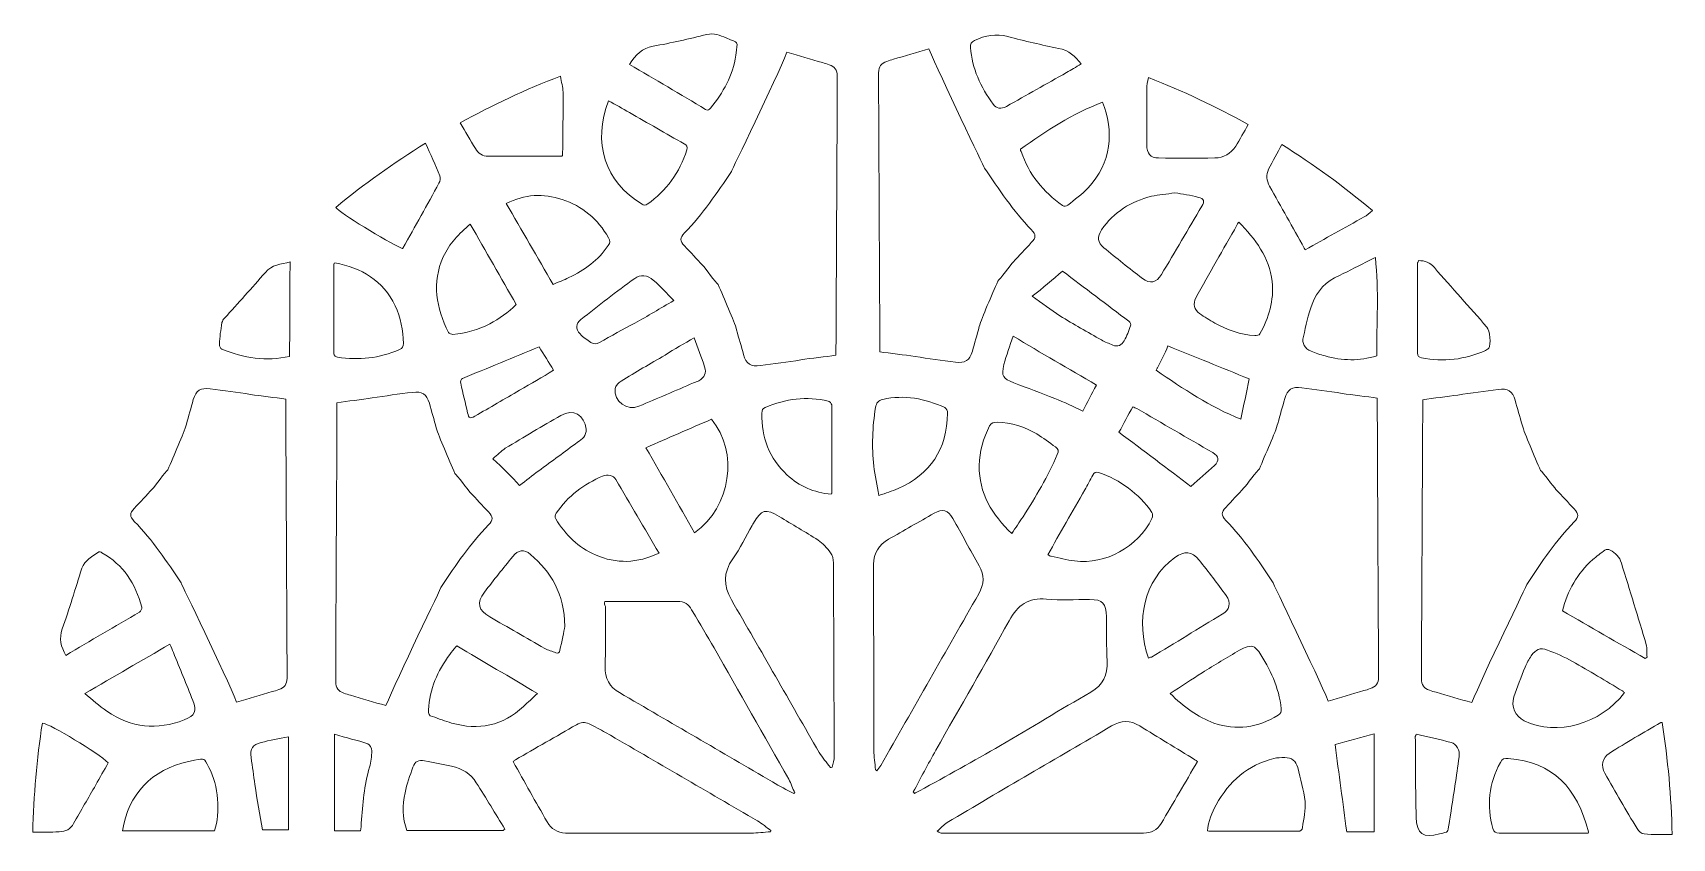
# Model space of a CAD drawing. Header units: millimetres. Extents: x -685 to 442, y -246 to 853.
# Drawn here: x -30.2 to 145.8, y 452.6 to 539.1 of the extents above; entities that cross this region are included whole.
import ezdxf

# ---------------------------------------------------------------- set-up
doc = ezdxf.new("R2010")
doc.units = ezdxf.units.MM
doc.header["$MEASUREMENT"] = 0
doc.layers.add('Layer 1', color=7, linetype='Continuous')

# ---------------------------------------------------------------- blocks, each defined once
blk = doc.blocks.new('block 313')
at = {"layer": 'Layer 1', "lineweight": 0}
blk.add_open_spline([(56.15, 534.46), (56.15, 535.12), (55.87, 535.49), (55.27, 535.67), (55.03, 535.77), (54.8, 535.86), (54.57, 535.91), (53.31, 536.28), (52.05, 536.65), (50.75, 537.02), (49.54, 534.09), (44.79, 524.27), (44.79, 524.22), (43.25, 521.94), (41.71, 519.62), (39.75, 517.61), (39.24, 517.06), (39.24, 516.78), (39.75, 516.22), (40.41, 515.52), (41.06, 514.82), (41.71, 514.12), (41.96, 513.85), (43.13, 512.24), (43.36, 512.09), (43.97, 510.61), (45.08, 508.18), (45.34, 507.19), (45.58, 506.3), (45.86, 505.42), (46.09, 504.54), (46.37, 503.56), (46.88, 503.23), (47.91, 503.37), (49.35, 503.56), (50.8, 503.74), (52.24, 503.98), (53.36, 504.16), (54.89, 504.3), (56.01, 504.49), (56.01, 507.93), (56.15, 530.88), (56.15, 534.46)], degree=3, knots=[0, 0, 0, 0, 1, 1, 1, 2, 2, 2, 3, 3, 3, 4, 4, 4, 5, 5, 5, 6, 6, 6, 7, 7, 7, 8, 8, 8, 9, 9, 9, 10, 10, 10, 11, 11, 11, 12, 12, 12, 13, 13, 13, 14, 14, 14, 14], dxfattribs=at)
blk = doc.blocks.new('block 314')
at = {"layer": 'Layer 1', "lineweight": 0}
blk.add_open_spline([(60.58, 534.83), (60.58, 535.48), (60.86, 535.85), (61.47, 536.04), (61.7, 536.13), (61.94, 536.22), (62.17, 536.27), (63.43, 536.64), (64.68, 537.01), (65.99, 537.39), (67.2, 534.45), (71.95, 524.63), (71.95, 524.59), (73.49, 522.31), (75.03, 519.98), (76.98, 517.98), (77.5, 517.42), (77.5, 517.14), (76.98, 516.58), (76.33, 515.88), (75.68, 515.18), (75.03, 514.49), (74.78, 514.22), (73.61, 512.61), (73.38, 512.45), (72.77, 510.98), (71.66, 508.54), (71.39, 507.55), (71.16, 506.67), (70.88, 505.78), (70.65, 504.9), (70.37, 503.92), (69.86, 503.6), (68.83, 503.73), (67.39, 503.92), (65.94, 504.11), (64.5, 504.34), (63.38, 504.53), (61.84, 504.67), (60.72, 504.85), (60.72, 508.3), (60.58, 531.24), (60.58, 534.83)], degree=3, knots=[0, 0, 0, 0, 1, 1, 1, 2, 2, 2, 3, 3, 3, 4, 4, 4, 5, 5, 5, 6, 6, 6, 7, 7, 7, 8, 8, 8, 9, 9, 9, 10, 10, 10, 11, 11, 11, 12, 12, 12, 13, 13, 13, 14, 14, 14, 14], dxfattribs=at)
blk = doc.blocks.new('block 317')
at = {"layer": 'Layer 1', "lineweight": 0}
blk.add_open_spline([(-2.92, 469.78), (-2.92, 469.13), (-3.2, 468.76), (-3.81, 468.57), (-4.04, 468.48), (-4.27, 468.39), (-4.51, 468.34), (-5.77, 467.97), (-7.02, 467.6), (-8.33, 467.22), (-9.54, 470.16), (-14.29, 479.98), (-14.29, 480.02), (-15.83, 482.3), (-17.36, 484.63), (-19.32, 486.63), (-19.83, 487.19), (-19.83, 487.47), (-19.32, 488.03), (-18.67, 488.73), (-18.02, 489.42), (-17.36, 490.12), (-17.12, 490.39), (-15.95, 492), (-15.72, 492.16), (-15.11, 493.63), (-14, 496.07), (-13.73, 497.06), (-13.5, 497.94), (-13.22, 498.83), (-12.99, 499.71), (-12.71, 500.69), (-12.19, 501.01), (-11.17, 500.87), (-9.72, 500.69), (-8.28, 500.5), (-6.84, 500.27), (-5.72, 500.08), (-4.18, 499.94), (-3.06, 499.76), (-3.06, 496.31), (-2.92, 473.37), (-2.92, 469.78)], degree=3, knots=[0, 0, 0, 0, 1, 1, 1, 2, 2, 2, 3, 3, 3, 4, 4, 4, 5, 5, 5, 6, 6, 6, 7, 7, 7, 8, 8, 8, 9, 9, 9, 10, 10, 10, 11, 11, 11, 12, 12, 12, 13, 13, 13, 14, 14, 14, 14], dxfattribs=at)
blk = doc.blocks.new('block 322')
at = {"layer": 'Layer 1', "lineweight": 0}
blk.add_open_spline([(114.25, 469.89), (114.25, 469.24), (113.98, 468.86), (113.37, 468.68), (113.14, 468.59), (112.9, 468.49), (112.67, 468.45), (111.41, 468.07), (110.16, 467.7), (108.85, 467.33), (107.64, 470.26), (102.89, 480.08), (102.89, 480.13), (101.35, 482.41), (99.81, 484.74), (97.86, 486.74), (97.34, 487.3), (97.34, 487.58), (97.86, 488.13), (98.51, 488.83), (99.16, 489.53), (99.81, 490.23), (100.06, 490.5), (101.23, 492.11), (101.46, 492.27), (102.07, 493.74), (103.18, 496.18), (103.45, 497.16), (103.68, 498.05), (103.96, 498.93), (104.19, 499.82), (104.47, 500.79), (104.98, 501.12), (106.01, 500.98), (107.45, 500.79), (108.9, 500.61), (110.34, 500.38), (111.46, 500.19), (113, 500.05), (114.12, 499.86), (114.12, 496.42), (114.25, 473.47), (114.25, 469.89)], degree=3, knots=[0, 0, 0, 0, 1, 1, 1, 2, 2, 2, 3, 3, 3, 4, 4, 4, 5, 5, 5, 6, 6, 6, 7, 7, 7, 8, 8, 8, 9, 9, 9, 10, 10, 10, 11, 11, 11, 12, 12, 12, 13, 13, 13, 14, 14, 14, 14], dxfattribs=at)
blk = doc.blocks.new('block 323')
at = {"layer": 'Layer 1', "lineweight": 0}
blk.add_open_spline([(2.3, 469.4), (2.3, 468.75), (2.58, 468.38), (3.18, 468.19), (3.42, 468.1), (3.65, 468), (3.88, 467.96), (5.14, 467.58), (6.4, 467.21), (7.7, 466.84), (8.91, 469.77), (13.66, 479.59), (13.66, 479.64), (15.2, 481.92), (16.74, 484.25), (18.7, 486.25), (19.21, 486.81), (19.21, 487.09), (18.7, 487.65), (18.04, 488.34), (17.39, 489.04), (16.74, 489.74), (16.49, 490.01), (15.32, 491.62), (15.09, 491.78), (14.48, 493.25), (13.37, 495.69), (13.1, 496.68), (12.87, 497.56), (12.59, 498.44), (12.36, 499.33), (12.08, 500.31), (11.57, 500.63), (10.54, 500.49), (9.1, 500.31), (7.65, 500.12), (6.21, 499.89), (5.09, 499.7), (3.55, 499.56), (2.44, 499.37), (2.44, 495.93), (2.3, 472.98), (2.3, 469.4)], degree=3, knots=[0, 0, 0, 0, 1, 1, 1, 2, 2, 2, 3, 3, 3, 4, 4, 4, 5, 5, 5, 6, 6, 6, 7, 7, 7, 8, 8, 8, 9, 9, 9, 10, 10, 10, 11, 11, 11, 12, 12, 12, 13, 13, 13, 14, 14, 14, 14], dxfattribs=at)
blk = doc.blocks.new('block 324')
at = {"layer": 'Layer 1', "lineweight": 0}
blk.add_open_spline([(118.86, 469.72), (118.86, 469.07), (119.14, 468.69), (119.74, 468.51), (119.98, 468.41), (120.21, 468.32), (120.44, 468.27), (121.7, 467.9), (122.96, 467.53), (124.26, 467.16), (125.47, 470.09), (130.23, 479.91), (130.23, 479.96), (131.76, 482.24), (133.3, 484.57), (135.26, 486.57), (135.77, 487.13), (135.77, 487.4), (135.26, 487.96), (134.61, 488.66), (133.95, 489.36), (133.3, 490.06), (133.05, 490.33), (131.89, 491.94), (131.65, 492.09), (131.04, 493.57), (129.94, 496.01), (129.67, 496.99), (129.43, 497.88), (129.15, 498.76), (128.92, 499.65), (128.64, 500.62), (128.13, 500.95), (127.1, 500.81), (125.66, 500.62), (124.22, 500.44), (122.77, 500.2), (121.65, 500.02), (120.12, 499.88), (119, 499.69), (119, 496.25), (118.86, 473.3), (118.86, 469.72)], degree=3, knots=[0, 0, 0, 0, 1, 1, 1, 2, 2, 2, 3, 3, 3, 4, 4, 4, 5, 5, 5, 6, 6, 6, 7, 7, 7, 8, 8, 8, 9, 9, 9, 10, 10, 10, 11, 11, 11, 12, 12, 12, 13, 13, 13, 14, 14, 14, 14], dxfattribs=at)
blk = doc.blocks.new('block 312')
at = {"layer": 'Layer 1', "lineweight": 0}
for points, knots in [([(33.84, 535.72), (34.49, 536.74), (35.19, 537.49), (36.4, 537.68), (38.31, 538), (40.22, 538.47), (42.13, 538.93), (42.92, 539.12), (43.57, 538.84), (44.23, 538.56), (45.62, 537.95), (45.48, 538.37), (45.25, 536.7), (44.93, 534.51), (43.9, 532.7), (42.55, 531.02), (42.41, 530.83), (42.27, 530.74), (41.99, 530.88), (39.34, 532.51), (36.59, 534.09), (33.84, 535.72)], [0, 0, 0, 0, 1, 1, 1, 2, 2, 2, 3, 3, 3, 4, 4, 4, 5, 5, 5, 6, 6, 6, 7, 7, 7, 7]), ([(82.33, 535.77), (81.77, 535.44), (81.26, 535.12), (80.75, 534.84), (78.61, 533.63), (76.46, 532.42), (74.32, 531.21), (73.76, 530.88), (73.2, 530.97), (72.88, 531.44), (71.57, 533.3), (70.59, 535.26), (70.45, 537.54), (70.45, 537.91), (70.5, 538.14), (70.87, 538.28), (72.04, 538.84), (73.2, 539.07), (74.46, 538.7), (76.28, 538.23), (78.09, 537.81), (79.91, 537.44), (81.03, 537.26), (81.68, 536.56), (82.33, 535.77)], [0, 0, 0, 0, 1, 1, 1, 2, 2, 2, 3, 3, 3, 4, 4, 4, 5, 5, 5, 6, 6, 6, 7, 7, 7, 8, 8, 8, 8]), ([(15.67, 529.44), (19.16, 531.35), (22.66, 533.02), (26.43, 534.46), (26.52, 533.81), (26.71, 533.3), (26.71, 532.74), (26.71, 530.6), (26.71, 528.41), (26.66, 526.27), (26.66, 526.18), (26.66, 526.04), (26.66, 525.95), (26.62, 525.9), (26.57, 525.85), (26.57, 525.85), (23.96, 525.85), (21.35, 525.9), (18.7, 525.85), (18.05, 525.85), (17.63, 526.18), (17.3, 526.69), (16.74, 527.58), (16.23, 528.51), (15.67, 529.44)], [0, 0, 0, 0, 1, 1, 1, 2, 2, 2, 3, 3, 3, 4, 4, 4, 5, 5, 5, 6, 6, 6, 7, 7, 7, 8, 8, 8, 8]), ([(89.55, 534.32), (93.28, 532.83), (96.82, 531.21), (100.27, 529.25), (99.8, 528.46), (99.38, 527.67), (98.92, 526.92), (98.41, 526.18), (97.61, 525.67), (96.68, 525.67), (94.68, 525.62), (92.68, 525.62), (90.63, 525.67), (89.79, 525.67), (89.37, 526.18), (89.37, 527.06), (89.37, 529.06), (89.37, 531.11), (89.37, 533.11), (89.37, 533.49), (89.46, 533.86), (89.55, 534.32)], [0, 0, 0, 0, 1, 1, 1, 2, 2, 2, 3, 3, 3, 4, 4, 4, 5, 5, 5, 6, 6, 6, 7, 7, 7, 7]), ([(31.6, 531.81), (32.35, 531.39), (33.09, 530.97), (33.84, 530.55), (35.79, 529.44), (37.75, 528.27), (39.71, 527.2), (39.99, 527.02), (40.08, 526.88), (39.99, 526.55), (39.24, 524.08), (37.8, 522.18), (35.75, 520.69), (35.61, 520.59), (35.33, 520.59), (35.19, 520.69), (31.23, 523.06), (29.83, 527.39), (31.6, 531.81)], [0, 0, 0, 0, 1, 1, 1, 2, 2, 2, 3, 3, 3, 4, 4, 4, 5, 5, 5, 6, 6, 6, 6]), ([(75.81, 526.6), (78.56, 528.6), (81.4, 530.41), (84.62, 531.67), (85.87, 528.6), (85.59, 525.11), (83.08, 522.46), (82.43, 521.76), (81.63, 521.2), (80.89, 520.59), (80.75, 520.5), (80.47, 520.45), (80.33, 520.55), (78.28, 522.04), (76.7, 523.9), (75.9, 526.37), (75.81, 526.46), (75.81, 526.5), (75.81, 526.6)], [0, 0, 0, 0, 1, 1, 1, 2, 2, 2, 3, 3, 3, 4, 4, 4, 5, 5, 5, 6, 6, 6, 6]), ([(11.94, 527.25), (12.5, 526.04), (13.01, 524.92), (13.48, 523.76), (13.57, 523.53), (13.53, 523.2), (13.39, 522.97), (12.13, 520.64), (10.82, 518.31), (9.52, 515.99), (9.52, 515.94), (9.47, 515.94), (9.43, 515.94), (7.75, 516.68), (2.72, 519.8), (2.3, 520.36), (5.33, 522.87), (8.5, 525.11), (11.94, 527.25)], [0, 0, 0, 0, 1, 1, 1, 2, 2, 2, 3, 3, 3, 4, 4, 4, 5, 5, 5, 6, 6, 6, 6]), ([(113.59, 520.03), (113.27, 519.76), (112.99, 519.48), (112.71, 519.34), (110.61, 518.17), (108.56, 517.01), (106.37, 515.8), (106.37, 515.8), (106.33, 515.89), (106.28, 515.99), (105.02, 518.22), (103.81, 520.41), (102.55, 522.64), (102.23, 523.25), (102.18, 523.85), (102.46, 524.46), (102.88, 525.34), (103.39, 526.23), (103.86, 527.11), (107.3, 524.97), (110.47, 522.64), (113.59, 520.03)], [0, 0, 0, 0, 1, 1, 1, 2, 2, 2, 3, 3, 3, 4, 4, 4, 5, 5, 5, 6, 6, 6, 7, 7, 7, 7]), ([(25.64, 512.08), (23.96, 515.01), (22.28, 517.89), (20.61, 520.78), (22.61, 521.76), (24.57, 521.9), (26.62, 521.2), (28.76, 520.5), (30.44, 519.1), (31.6, 517.1), (31.79, 516.78), (31.79, 516.54), (31.56, 516.26), (30.48, 514.68), (29.04, 513.61), (27.32, 512.82), (26.8, 512.54), (26.24, 512.36), (25.64, 512.08)], [0, 0, 0, 0, 1, 1, 1, 2, 2, 2, 3, 3, 3, 4, 4, 4, 5, 5, 5, 6, 6, 6, 6]), ([(92.4, 521.94), (93.19, 521.8), (94.07, 521.66), (94.91, 521.43), (95.52, 521.29), (95.61, 521.01), (95.28, 520.5), (93.84, 518.03), (92.4, 515.57), (90.95, 513.15), (90.44, 512.26), (89.69, 512.12), (88.9, 512.73), (87.5, 513.8), (86.11, 514.92), (84.76, 516.03), (84.1, 516.59), (84.01, 517.2), (84.52, 517.94), (85.83, 519.9), (87.69, 520.97), (89.88, 521.57), (90.67, 521.71), (91.51, 521.76), (92.4, 521.94)], [0, 0, 0, 0, 1, 1, 1, 2, 2, 2, 3, 3, 3, 4, 4, 4, 5, 5, 5, 6, 6, 6, 7, 7, 7, 8, 8, 8, 8]), ([(16.74, 518.55), (18.42, 515.66), (20.05, 512.82), (21.68, 509.93), (20.84, 509.05), (19.86, 508.4), (18.84, 507.84), (17.58, 507.19), (16.28, 506.86), (14.88, 506.72), (14.74, 506.72), (14.46, 506.82), (14.41, 506.91), (13.11, 509.56), (12.6, 512.26), (13.85, 515.05), (14.51, 516.45), (15.53, 517.57), (16.74, 518.55)], [0, 0, 0, 0, 1, 1, 1, 2, 2, 2, 3, 3, 3, 4, 4, 4, 5, 5, 5, 6, 6, 6, 6]), ([(99.24, 518.78), (101.06, 516.96), (102.51, 515.01), (102.83, 512.4), (103.06, 510.35), (102.46, 508.49), (101.53, 506.77), (101.43, 506.63), (101.15, 506.58), (100.97, 506.58), (99.43, 506.68), (98.03, 507.19), (96.68, 507.93), (96.12, 508.26), (95.56, 508.59), (95.05, 508.96), (94.49, 509.33), (94.31, 510.03), (94.63, 510.63), (96.08, 513.24), (97.57, 515.85), (99.06, 518.45), (99.1, 518.55), (99.15, 518.64), (99.24, 518.78)], [0, 0, 0, 0, 1, 1, 1, 2, 2, 2, 3, 3, 3, 4, 4, 4, 5, 5, 5, 6, 6, 6, 7, 7, 7, 8, 8, 8, 8]), ([(-2.64, 504.35), (-5.15, 503.79), (-7.58, 504.16), (-9.91, 505.14), (-10.05, 505.19), (-10.23, 505.47), (-10.19, 505.65), (-10.14, 506.44), (-10.05, 507.19), (-9.91, 507.98), (-9.86, 508.17), (-9.77, 508.31), (-9.63, 508.45), (-8.18, 510.07), (-6.69, 511.7), (-5.25, 513.38), (-4.55, 514.22), (-3.57, 514.26), (-2.59, 514.5), (-2.64, 511.05), (-2.64, 507.75), (-2.64, 504.35)], [0, 0, 0, 0, 1, 1, 1, 2, 2, 2, 3, 3, 3, 4, 4, 4, 5, 5, 5, 6, 6, 6, 7, 7, 7, 7]), ([(2.21, 514.4), (5.09, 513.89), (7.38, 512.49), (8.68, 509.8), (9.29, 508.54), (9.52, 507.14), (9.57, 505.75), (9.57, 505.42), (9.47, 505.23), (9.15, 505.09), (7, 504.12), (4.77, 503.93), (2.49, 504.26), (2.35, 504.26), (2.11, 504.49), (2.11, 504.63), (2.11, 507.84), (2.11, 511.1), (2.11, 514.31), (2.16, 514.31), (2.16, 514.31), (2.21, 514.4)], [0, 0, 0, 0, 1, 1, 1, 2, 2, 2, 3, 3, 3, 4, 4, 4, 5, 5, 5, 6, 6, 6, 7, 7, 7, 7]), ([(114.06, 504.4), (112.19, 503.84), (110.38, 503.88), (108.51, 504.4), (108, 504.54), (107.49, 504.72), (107.02, 504.91), (106.33, 505.19), (106, 505.75), (106.19, 506.49), (106.46, 507.65), (106.7, 508.86), (107.12, 509.98), (107.63, 511.42), (108.65, 512.4), (110.05, 513.05), (111.17, 513.57), (112.19, 514.12), (113.31, 514.68), (113.5, 514.78), (113.69, 514.87), (113.92, 514.96), (114.29, 511.38), (114.06, 507.89), (114.06, 504.4)], [0, 0, 0, 0, 1, 1, 1, 2, 2, 2, 3, 3, 3, 4, 4, 4, 5, 5, 5, 6, 6, 6, 7, 7, 7, 8, 8, 8, 8]), ([(118.53, 514.64), (119.23, 514.64), (119.79, 514.45), (120.25, 513.89), (122.12, 511.75), (124.03, 509.61), (125.89, 507.51), (126.22, 507.14), (126.36, 505.61), (126.08, 505.23), (126.03, 505.14), (125.89, 505.09), (125.75, 505), (123.52, 504.02), (121.23, 503.7), (118.86, 504.21), (118.58, 504.26), (118.44, 504.35), (118.44, 504.72), (118.44, 507.98), (118.44, 511.19), (118.44, 514.45), (118.53, 514.45), (118.53, 514.5), (118.53, 514.64)], [0, 0, 0, 0, 1, 1, 1, 2, 2, 2, 3, 3, 3, 4, 4, 4, 5, 5, 5, 6, 6, 6, 7, 7, 7, 8, 8, 8, 8]), ([(38.59, 510.35), (37.15, 509.52), (35.79, 508.68), (34.4, 507.93), (33.14, 507.24), (31.88, 506.58), (30.62, 505.84), (30.3, 505.65), (30.02, 505.65), (29.69, 505.84), (29.32, 506.12), (28.85, 506.4), (28.53, 506.77), (28.06, 507.28), (28.06, 507.89), (28.62, 508.31), (30.53, 509.8), (32.44, 511.33), (34.4, 512.73), (35, 513.19), (35.79, 513.1), (36.4, 512.54), (37.19, 511.89), (37.84, 511.14), (38.59, 510.35)], [0, 0, 0, 0, 1, 1, 1, 2, 2, 2, 3, 3, 3, 4, 4, 4, 5, 5, 5, 6, 6, 6, 7, 7, 7, 8, 8, 8, 8]), ([(80.33, 513.52), (82.71, 511.7), (85.08, 509.93), (87.46, 508.12), (87.6, 508.03), (87.69, 507.75), (87.64, 507.65), (87.46, 507.1), (87.23, 506.54), (86.95, 506.03), (86.71, 505.56), (86.25, 505.33), (85.73, 505.56), (85.32, 505.75), (84.9, 505.89), (84.52, 506.12), (83.03, 506.96), (81.5, 507.79), (80.05, 508.72), (79.07, 509.33), (78.14, 510.07), (77.07, 510.82), (78.23, 511.7), (79.26, 512.59), (80.33, 513.52)], [0, 0, 0, 0, 1, 1, 1, 2, 2, 2, 3, 3, 3, 4, 4, 4, 5, 5, 5, 6, 6, 6, 7, 7, 7, 8, 8, 8, 8]), ([(24.15, 505.37), (24.66, 504.54), (25.17, 503.74), (25.69, 502.86), (24.47, 502.12), (23.26, 501.42), (22.05, 500.72), (20.47, 499.79), (18.84, 498.86), (17.25, 497.93), (16.74, 497.65), (16.6, 497.69), (16.46, 498.3), (16.23, 499.37), (15.95, 500.39), (15.72, 501.46), (15.67, 501.6), (15.76, 501.93), (15.9, 501.98), (18.6, 503.09), (21.35, 504.21), (24.15, 505.37)], [0, 0, 0, 0, 1, 1, 1, 2, 2, 2, 3, 3, 3, 4, 4, 4, 5, 5, 5, 6, 6, 6, 7, 7, 7, 7]), ([(40.78, 506.35), (41.15, 505.28), (41.57, 504.26), (41.9, 503.23), (42.13, 502.53), (41.9, 502.12), (41.29, 501.74), (41.11, 501.65), (40.92, 501.56), (40.73, 501.51), (38.78, 500.67), (36.82, 499.83), (34.86, 499), (33.61, 498.44), (32.11, 499.51), (32.3, 500.91), (32.35, 501.18), (32.67, 501.56), (32.95, 501.7), (34.49, 502.67), (36.07, 503.56), (37.66, 504.49), (38.68, 505.14), (39.71, 505.75), (40.78, 506.35)], [0, 0, 0, 0, 1, 1, 1, 2, 2, 2, 3, 3, 3, 4, 4, 4, 5, 5, 5, 6, 6, 6, 7, 7, 7, 8, 8, 8, 8]), ([(83.96, 501.28), (83.45, 500.3), (82.99, 499.42), (82.52, 498.48), (81.5, 498.95), (80.52, 499.42), (79.49, 499.83), (78.05, 500.44), (76.56, 500.95), (75.11, 501.51), (73.9, 501.98), (73.76, 502.21), (74.04, 503.47), (74.32, 504.49), (74.65, 505.47), (75.02, 506.54), (78.05, 504.72), (80.98, 503), (83.96, 501.28)], [0, 0, 0, 0, 1, 1, 1, 2, 2, 2, 3, 3, 3, 4, 4, 4, 5, 5, 5, 6, 6, 6, 6]), ([(90.39, 502.86), (90.44, 503), (90.49, 503.05), (90.53, 503.14), (90.91, 503.88), (91.28, 504.63), (91.65, 505.47), (94.54, 504.3), (97.43, 503.14), (100.36, 501.93), (100.08, 500.49), (99.76, 499.04), (99.48, 497.6), (96.17, 498.95), (93.28, 500.86), (90.39, 502.86)], [0, 0, 0, 0, 1, 1, 1, 2, 2, 2, 3, 3, 3, 4, 4, 4, 5, 5, 5, 5]), ([(55.5, 489.55), (53.68, 489.73), (52.05, 490.39), (50.75, 491.64), (48.84, 493.41), (48, 495.65), (48.05, 498.25), (48.05, 498.58), (48.14, 498.76), (48.42, 498.86), (50.61, 499.83), (52.85, 500.07), (55.17, 499.56), (55.31, 499.51), (55.55, 499.28), (55.55, 499.14), (55.55, 495.97), (55.55, 492.81), (55.55, 489.64), (55.55, 489.69), (55.55, 489.64), (55.5, 489.55)], [0, 0, 0, 0, 1, 1, 1, 2, 2, 2, 3, 3, 3, 4, 4, 4, 5, 5, 5, 6, 6, 6, 7, 7, 7, 7]), ([(60.62, 489.41), (60.44, 490.53), (60.16, 491.55), (60.07, 492.57), (59.83, 494.67), (59.93, 496.76), (60.25, 498.86), (60.35, 499.37), (60.53, 499.6), (61.04, 499.74), (63.37, 500.25), (65.56, 499.83), (67.71, 498.86), (67.85, 498.81), (67.99, 498.44), (67.99, 498.25), (67.94, 494.39), (66.12, 491.69), (62.67, 490.15), (62.02, 489.87), (61.42, 489.69), (60.62, 489.41)], [0, 0, 0, 0, 1, 1, 1, 2, 2, 2, 3, 3, 3, 4, 4, 4, 5, 5, 5, 6, 6, 6, 7, 7, 7, 7]), ([(19.16, 493.36), (19.68, 493.78), (20.05, 494.2), (20.51, 494.48), (22.52, 495.69), (24.47, 496.86), (26.48, 498.02), (27.78, 498.76), (29.04, 498.07), (29.18, 496.53), (29.23, 495.83), (28.76, 495.46), (28.25, 495.13), (26.9, 494.11), (25.5, 493.09), (24.1, 492.06), (23.4, 491.55), (22.75, 491.04), (22.05, 490.48), (21.17, 491.46), (20.24, 492.34), (19.16, 493.36)], [0, 0, 0, 0, 1, 1, 1, 2, 2, 2, 3, 3, 3, 4, 4, 4, 5, 5, 5, 6, 6, 6, 7, 7, 7, 7]), ([(94.12, 490.39), (91.65, 492.25), (89, 494.25), (86.39, 496.2), (86.9, 497.14), (87.36, 498.02), (87.88, 498.95), (88.02, 498.86), (88.16, 498.81), (88.3, 498.76), (91, 497.18), (93.75, 495.6), (96.45, 494.02), (97.15, 493.6), (97.19, 493.18), (96.64, 492.62), (95.8, 491.88), (95, 491.18), (94.12, 490.39)], [0, 0, 0, 0, 1, 1, 1, 2, 2, 2, 3, 3, 3, 4, 4, 4, 5, 5, 5, 6, 6, 6, 6]), ([(35.61, 494.53), (37.98, 495.6), (40.31, 496.58), (42.64, 497.6), (45.58, 494.06), (44.74, 488.2), (40.83, 485.41), (39.1, 488.43), (37.38, 491.46), (35.61, 494.53)], [0, 0, 0, 0, 1, 1, 1, 2, 2, 2, 3, 3, 3, 3]), ([(74.88, 485.31), (72.78, 487.36), (71.34, 489.64), (71.39, 492.62), (71.39, 494.16), (71.85, 495.55), (72.5, 496.9), (72.69, 497.27), (72.97, 497.27), (73.3, 497.27), (74.83, 497.23), (76.28, 496.81), (77.58, 496.02), (78.28, 495.6), (78.89, 495.09), (79.59, 494.62), (79.91, 494.39), (79.91, 494.2), (79.77, 493.83), (78.79, 491.46), (77.44, 489.27), (76.09, 487.13), (75.67, 486.52), (75.3, 485.96), (74.88, 485.31)], [0, 0, 0, 0, 1, 1, 1, 2, 2, 2, 3, 3, 3, 4, 4, 4, 5, 5, 5, 6, 6, 6, 7, 7, 7, 8, 8, 8, 8]), ([(37.01, 483.22), (34.68, 482.1), (32.44, 482.05), (30.2, 483.03), (28.34, 483.82), (26.99, 485.17), (25.92, 486.9), (25.83, 487.03), (25.83, 487.36), (25.97, 487.5), (27.22, 489.36), (28.95, 490.62), (30.95, 491.5), (31.46, 491.74), (32.16, 491.55), (32.39, 491.13), (33.93, 488.52), (35.42, 485.92), (37.01, 483.22)], [0, 0, 0, 0, 1, 1, 1, 2, 2, 2, 3, 3, 3, 4, 4, 4, 5, 5, 5, 6, 6, 6, 6]), ([(78.75, 483.03), (80.05, 485.36), (81.4, 487.69), (82.71, 490.01), (82.99, 490.53), (83.31, 491.08), (83.59, 491.6), (83.73, 491.88), (83.87, 491.97), (84.2, 491.88), (86.57, 491.08), (88.48, 489.64), (89.93, 487.59), (90.02, 487.45), (90.02, 487.13), (89.93, 486.94), (88.39, 483.87), (84.99, 481.96), (81.63, 482.38), (80.8, 482.47), (79.96, 482.71), (79.12, 482.89), (78.98, 482.89), (78.89, 482.99), (78.75, 483.03)], [0, 0, 0, 0, 1, 1, 1, 2, 2, 2, 3, 3, 3, 4, 4, 4, 5, 5, 5, 6, 6, 6, 7, 7, 7, 8, 8, 8, 8]), ([(55.41, 460.18), (54.99, 460.74), (54.57, 461.25), (54.2, 461.81), (51.07, 467.25), (47.95, 472.75), (44.79, 478.19), (43.9, 479.73), (43.9, 481.12), (44.93, 482.61), (45.72, 483.73), (46.32, 484.99), (47.02, 486.2), (47.07, 486.29), (47.12, 486.38), (47.16, 486.43), (47.95, 487.87), (48.51, 488.06), (49.91, 487.17), (51.31, 486.29), (52.71, 485.5), (54.1, 484.61), (54.62, 484.29), (55.03, 483.78), (55.41, 483.26), (55.64, 482.99), (55.73, 482.52), (55.73, 482.19), (55.78, 475.26), (55.78, 468.32), (55.83, 461.39), (55.83, 461.02), (55.69, 460.6), (55.59, 460.23), (55.5, 460.18), (55.45, 460.18), (55.41, 460.18)], [0, 0, 0, 0, 1, 1, 1, 2, 2, 2, 3, 3, 3, 4, 4, 4, 5, 5, 5, 6, 6, 6, 7, 7, 7, 8, 8, 8, 9, 9, 9, 10, 10, 10, 11, 11, 11, 12, 12, 12, 12]), ([(60.25, 459.95), (60.21, 460.64), (60.07, 461.34), (60.07, 462.04), (60.07, 468.28), (60.07, 474.56), (60.02, 480.8), (60.02, 481.22), (60.02, 481.64), (60.02, 482.01), (60.07, 483.22), (60.62, 484.1), (61.65, 484.71), (63.28, 485.64), (64.91, 486.57), (66.54, 487.5), (67.47, 488.01), (68.03, 487.87), (68.54, 486.94), (69.52, 485.27), (70.41, 483.54), (71.39, 481.87), (71.95, 480.84), (71.95, 479.91), (71.34, 478.84), (67.8, 472.7), (64.35, 466.56), (60.81, 460.41), (60.72, 460.23), (60.53, 460.04), (60.39, 459.85), (60.35, 459.9), (60.3, 459.9), (60.25, 459.95)], [0, 0, 0, 0, 1, 1, 1, 2, 2, 2, 3, 3, 3, 4, 4, 4, 5, 5, 5, 6, 6, 6, 7, 7, 7, 8, 8, 8, 9, 9, 9, 10, 10, 10, 11, 11, 11, 11]), ([(-26.68, 472.23), (-27.19, 473.16), (-27.42, 474.05), (-27.05, 475.07), (-26.3, 477.21), (-25.65, 479.4), (-24.95, 481.59), (-24.67, 482.47), (-23.79, 482.85), (-23.14, 483.36), (-23.09, 483.4), (-22.9, 483.36), (-22.81, 483.26), (-20.48, 481.96), (-19.18, 479.96), (-18.52, 477.4), (-18.48, 477.26), (-18.62, 476.98), (-18.76, 476.89), (-21.37, 475.35), (-24.02, 473.82), (-26.68, 472.23)], [0, 0, 0, 0, 1, 1, 1, 2, 2, 2, 3, 3, 3, 4, 4, 4, 5, 5, 5, 6, 6, 6, 7, 7, 7, 7]), ([(26.9, 475.35), (26.8, 474.79), (26.57, 473.77), (26.38, 472.79), (26.34, 472.51), (26.15, 472.42), (25.92, 472.51), (25.55, 472.65), (25.13, 472.79), (24.75, 472.98), (22.75, 474.1), (20.79, 475.26), (18.84, 476.38), (17.63, 477.07), (17.39, 477.87), (18.28, 479.03), (19.26, 480.33), (20.28, 481.59), (21.31, 482.85), (21.91, 483.59), (22.52, 483.68), (23.22, 483.08), (25.41, 481.22), (26.85, 478.89), (26.9, 475.35)], [0, 0, 0, 0, 1, 1, 1, 2, 2, 2, 3, 3, 3, 4, 4, 4, 5, 5, 5, 6, 6, 6, 7, 7, 7, 8, 8, 8, 8]), ([(89.55, 471.95), (88.2, 475.96), (89, 480.24), (92.4, 482.75), (93.42, 483.5), (94.21, 483.45), (95, 482.47), (95.98, 481.22), (96.96, 479.96), (97.89, 478.66), (98.45, 477.87), (98.27, 477.12), (97.47, 476.66), (94.96, 475.12), (92.4, 473.58), (89.88, 472.05), (89.74, 472.05), (89.69, 472), (89.55, 471.95)], [0, 0, 0, 0, 1, 1, 1, 2, 2, 2, 3, 3, 3, 4, 4, 4, 5, 5, 5, 6, 6, 6, 6]), ([(142.89, 471.91), (139.91, 473.58), (136.98, 475.31), (134, 477.03), (134.56, 479.17), (135.58, 481.03), (137.26, 482.52), (137.68, 482.89), (138.1, 483.22), (138.56, 483.54), (138.7, 483.64), (138.98, 483.64), (139.12, 483.54), (139.68, 483.22), (140.15, 482.8), (140.33, 482.15), (141.22, 479.22), (142.15, 476.28), (142.99, 473.4), (143.13, 472.98), (143.03, 472.51), (143.08, 472.05), (143.03, 471.95), (142.94, 471.95), (142.89, 471.91)], [0, 0, 0, 0, 1, 1, 1, 2, 2, 2, 3, 3, 3, 4, 4, 4, 5, 5, 5, 6, 6, 6, 7, 7, 7, 8, 8, 8, 8]), ([(31.18, 478.01), (33.93, 478.01), (36.59, 478.01), (39.24, 478.01), (39.99, 478.01), (40.31, 477.49), (40.64, 476.93), (41.43, 475.63), (42.18, 474.33), (42.92, 473.03), (45.62, 468.32), (48.28, 463.62), (50.94, 458.92), (51.21, 458.46), (51.35, 457.94), (51.59, 457.48), (51.54, 457.43), (51.49, 457.43), (51.49, 457.39), (50.75, 457.8), (49.96, 458.18), (49.21, 458.64), (43.71, 461.85), (38.26, 465.02), (32.77, 468.23), (31.7, 468.84), (31.18, 469.77), (31.23, 471.02), (31.28, 473.16), (31.28, 475.35), (31.28, 477.49), (31.14, 477.68), (31.14, 477.82), (31.18, 478.01)], [0, 0, 0, 0, 1, 1, 1, 2, 2, 2, 3, 3, 3, 4, 4, 4, 5, 5, 5, 6, 6, 6, 7, 7, 7, 8, 8, 8, 9, 9, 9, 10, 10, 10, 11, 11, 11, 11]), ([(64.31, 457.57), (65.1, 459.06), (65.89, 460.55), (66.73, 462.04), (69.34, 466.69), (72.04, 471.3), (74.6, 475.96), (75.53, 477.63), (76.65, 478.47), (78.61, 478.28), (80.14, 478.14), (81.68, 478.24), (83.22, 478.24), (84.66, 478.24), (85.04, 477.82), (85.04, 476.38), (85.04, 474.79), (85.04, 473.21), (85.13, 471.63), (85.18, 470.14), (84.71, 469.07), (83.36, 468.28), (80.1, 466.42), (76.93, 464.46), (73.67, 462.55), (70.78, 460.88), (67.89, 459.29), (64.96, 457.67), (64.77, 457.57), (64.58, 457.48), (64.44, 457.39), (64.4, 457.48), (64.35, 457.53), (64.31, 457.57)], [0, 0, 0, 0, 1, 1, 1, 2, 2, 2, 3, 3, 3, 4, 4, 4, 5, 5, 5, 6, 6, 6, 7, 7, 7, 8, 8, 8, 9, 9, 9, 10, 10, 10, 11, 11, 11, 11]), ([(-24.63, 468.14), (-21.51, 469.95), (-18.52, 471.68), (-15.5, 473.44), (-15.36, 473.12), (-15.22, 472.84), (-15.12, 472.56), (-14.42, 470.84), (-13.73, 469.12), (-13.03, 467.39), (-12.56, 466.23), (-12.79, 465.76), (-13.96, 465.3), (-16.89, 464.18), (-19.64, 464.46), (-22.25, 466.23), (-23.09, 466.79), (-23.83, 467.49), (-24.63, 468.14)], [0, 0, 0, 0, 1, 1, 1, 2, 2, 2, 3, 3, 3, 4, 4, 4, 5, 5, 5, 6, 6, 6, 6]), ([(15.3, 473.26), (18.14, 471.58), (20.98, 469.91), (23.96, 468.14), (23.45, 467.63), (22.94, 467.21), (22.47, 466.74), (20.24, 464.69), (17.63, 464.13), (14.74, 464.97), (14.04, 465.16), (13.39, 465.44), (12.69, 465.67), (12.32, 465.76), (12.22, 465.95), (12.27, 466.37), (12.36, 468.6), (13.25, 470.56), (14.55, 472.33), (14.74, 472.61), (14.97, 472.89), (15.2, 473.16), (15.2, 473.16), (15.25, 473.21), (15.3, 473.26)], [0, 0, 0, 0, 1, 1, 1, 2, 2, 2, 3, 3, 3, 4, 4, 4, 5, 5, 5, 6, 6, 6, 7, 7, 7, 8, 8, 8, 8]), ([(91.88, 468.14), (93.09, 468.93), (94.21, 469.67), (95.33, 470.37), (96.68, 471.21), (97.99, 472), (99.34, 472.79), (99.52, 472.89), (99.71, 473.03), (99.94, 473.07), (100.55, 473.35), (101.01, 473.21), (101.39, 472.65), (102.6, 470.79), (103.58, 468.79), (103.81, 466.51), (103.86, 466.18), (103.76, 466), (103.48, 465.81), (101.29, 464.46), (99.01, 464.13), (96.59, 464.97), (94.82, 465.62), (93.37, 466.69), (91.88, 468.14)], [0, 0, 0, 0, 1, 1, 1, 2, 2, 2, 3, 3, 3, 4, 4, 4, 5, 5, 5, 6, 6, 6, 7, 7, 7, 8, 8, 8, 8]), ([(140.66, 468.23), (138.05, 464.83), (133.44, 463.53), (129.9, 465.21), (128.92, 465.67), (128.45, 466.74), (128.78, 467.77), (129.15, 468.84), (129.57, 469.91), (129.99, 470.98), (130.18, 471.4), (130.41, 471.81), (130.64, 472.19), (131.16, 472.89), (131.57, 473.12), (132.41, 472.79), (133.3, 472.47), (134.23, 472.05), (135.07, 471.58), (136.89, 470.56), (138.66, 469.49), (140.43, 468.42), (140.52, 468.37), (140.57, 468.32), (140.66, 468.23)], [0, 0, 0, 0, 1, 1, 1, 2, 2, 2, 3, 3, 3, 4, 4, 4, 5, 5, 5, 6, 6, 6, 7, 7, 7, 8, 8, 8, 8]), ([(-30.22, 453.24), (-30.12, 457.2), (-29.8, 461.06), (-29.19, 464.97), (-28.26, 464.83), (-23.23, 461.76), (-22.11, 460.69), (-22.58, 459.9), (-23, 459.11), (-23.46, 458.32), (-24.25, 456.92), (-25.05, 455.57), (-25.84, 454.17), (-26.16, 453.57), (-26.68, 453.29), (-27.38, 453.29), (-28.31, 453.24), (-29.24, 453.24), (-30.22, 453.24)], [0, 0, 0, 0, 1, 1, 1, 2, 2, 2, 3, 3, 3, 4, 4, 4, 5, 5, 5, 6, 6, 6, 6]), ([(48.98, 453.29), (48.28, 453.24), (47.58, 453.15), (46.88, 453.15), (41.25, 453.15), (35.56, 453.15), (29.92, 453.15), (28.95, 453.15), (27.97, 453.15), (26.99, 453.15), (26.1, 453.2), (25.45, 453.57), (24.99, 454.36), (23.78, 456.5), (22.56, 458.64), (21.35, 460.83), (21.45, 460.88), (21.49, 460.97), (21.59, 461.02), (23.78, 462.27), (25.97, 463.53), (28.15, 464.79), (28.62, 465.07), (29.04, 465.11), (29.51, 464.88), (30.11, 464.6), (30.67, 464.27), (31.28, 463.95), (36.73, 460.78), (42.18, 457.62), (47.58, 454.45), (48.09, 454.17), (48.56, 453.76), (49.02, 453.43), (49.02, 453.38), (48.98, 453.34), (48.98, 453.29)], [0, 0, 0, 0, 1, 1, 1, 2, 2, 2, 3, 3, 3, 4, 4, 4, 5, 5, 5, 6, 6, 6, 7, 7, 7, 8, 8, 8, 9, 9, 9, 10, 10, 10, 11, 11, 11, 12, 12, 12, 12]), ([(94.82, 460.83), (93.51, 458.6), (92.21, 456.36), (90.91, 454.17), (90.49, 453.48), (89.83, 453.15), (89.04, 453.15), (81.82, 453.15), (74.65, 453.15), (67.43, 453.15), (67.29, 453.15), (67.1, 453.15), (66.87, 453.34), (67.24, 453.66), (67.57, 454.03), (67.94, 454.27), (73.81, 457.76), (79.68, 461.2), (85.59, 464.65), (86.62, 465.25), (87.6, 465.3), (88.62, 464.65), (90.58, 463.44), (92.58, 462.23), (94.54, 461.02), (94.63, 460.97), (94.68, 460.92), (94.82, 460.83)], [0, 0, 0, 0, 1, 1, 1, 2, 2, 2, 3, 3, 3, 4, 4, 4, 5, 5, 5, 6, 6, 6, 7, 7, 7, 8, 8, 8, 9, 9, 9, 9]), ([(144.71, 465.02), (145.32, 461.02), (145.69, 457.06), (145.78, 453.01), (144.76, 453.01), (143.78, 452.96), (142.76, 453.06), (142.48, 453.06), (142.15, 453.38), (142.01, 453.62), (140.85, 455.57), (139.68, 457.57), (138.56, 459.57), (138.1, 460.36), (138.28, 461.25), (139.03, 461.71), (140.85, 462.88), (142.71, 463.95), (144.57, 465.02), (144.57, 465.07), (144.57, 465.02), (144.71, 465.02)], [0, 0, 0, 0, 1, 1, 1, 2, 2, 2, 3, 3, 3, 4, 4, 4, 5, 5, 5, 6, 6, 6, 7, 7, 7, 7]), ([(-2.78, 463.48), (-2.78, 460.09), (-2.78, 456.78), (-2.78, 453.48), (-3.71, 453.48), (-4.59, 453.48), (-5.57, 453.48), (-5.85, 455.11), (-6.13, 456.73), (-6.37, 458.36), (-6.5, 459.29), (-6.64, 460.27), (-6.78, 461.25), (-6.92, 462.18), (-6.64, 462.65), (-5.71, 462.88), (-4.78, 463.11), (-3.8, 463.3), (-2.78, 463.48)], [0, 0, 0, 0, 1, 1, 1, 2, 2, 2, 3, 3, 3, 4, 4, 4, 5, 5, 5, 6, 6, 6, 6]), ([(2.16, 463.76), (3.42, 463.39), (4.63, 463.11), (5.75, 462.74), (5.93, 462.69), (6.17, 462.23), (6.17, 461.99), (6.17, 461.39), (6.12, 460.78), (5.93, 460.23), (5.37, 458.27), (5.19, 456.27), (5.05, 454.22), (5.05, 453.94), (5, 453.66), (4.96, 453.38), (4.02, 453.38), (3.09, 453.38), (2.16, 453.38), (2.16, 456.78), (2.16, 460.13), (2.16, 463.76)], [0, 0, 0, 0, 1, 1, 1, 2, 2, 2, 3, 3, 3, 4, 4, 4, 5, 5, 5, 6, 6, 6, 7, 7, 7, 7]), ([(109.59, 462.65), (111.03, 463.06), (112.38, 463.44), (113.78, 463.81), (113.78, 460.27), (113.78, 456.78), (113.78, 453.29), (112.8, 453.29), (111.82, 453.29), (110.84, 453.29), (110.42, 456.41), (110.01, 459.53), (109.59, 462.65)], [0, 0, 0, 0, 1, 1, 1, 2, 2, 2, 3, 3, 3, 4, 4, 4, 4]), ([(118.3, 463.76), (119.56, 463.48), (120.81, 463.2), (122.07, 462.88), (122.63, 462.74), (123, 462.04), (122.91, 461.34), (122.63, 459.25), (122.3, 457.2), (121.98, 455.11), (121.93, 454.78), (121.88, 454.5), (121.84, 454.17), (121.65, 453.06), (121.84, 453.34), (120.81, 453.06), (119.04, 452.59), (118.34, 453.01), (118.3, 454.87), (118.2, 457.76), (118.25, 460.64), (118.2, 463.53), (118.25, 463.58), (118.25, 463.62), (118.3, 463.76)], [0, 0, 0, 0, 1, 1, 1, 2, 2, 2, 3, 3, 3, 4, 4, 4, 5, 5, 5, 6, 6, 6, 7, 7, 7, 8, 8, 8, 8]), ([(-20.57, 453.38), (-20.01, 457.29), (-17.45, 459.99), (-13.49, 460.83), (-13.26, 460.88), (-13.07, 460.92), (-12.84, 460.97), (-11.68, 461.16), (-11.91, 461.3), (-11.3, 460.18), (-10.28, 458.22), (-10.05, 455.38), (-10.7, 453.38), (-13.96, 453.38), (-17.27, 453.38), (-20.57, 453.38)], [0, 0, 0, 0, 1, 1, 1, 2, 2, 2, 3, 3, 3, 4, 4, 4, 5, 5, 5, 5]), ([(95.89, 453.38), (95.98, 454.41), (96.36, 455.34), (96.82, 456.18), (98.22, 458.69), (100.18, 460.46), (103.02, 461.16), (103.39, 461.25), (103.76, 461.25), (104.18, 461.25), (104.97, 461.25), (105.39, 460.92), (105.58, 460.18), (105.86, 458.97), (106.23, 457.76), (106.37, 456.55), (106.46, 455.62), (106.23, 454.69), (106.09, 453.76), (106.05, 453.48), (105.91, 453.34), (105.58, 453.34), (102.46, 453.34), (99.29, 453.34), (96.17, 453.34), (96.08, 453.34), (96.03, 453.34), (95.89, 453.38)], [0, 0, 0, 0, 1, 1, 1, 2, 2, 2, 3, 3, 3, 4, 4, 4, 5, 5, 5, 6, 6, 6, 7, 7, 7, 8, 8, 8, 9, 9, 9, 9]), ([(136.75, 453.15), (136.23, 453.15), (135.67, 453.15), (135.16, 453.15), (132.51, 453.15), (129.85, 453.15), (127.2, 453.15), (126.82, 453.15), (126.64, 453.24), (126.54, 453.62), (125.84, 456.08), (126.08, 458.46), (127.34, 460.74), (127.52, 461.11), (127.8, 461.2), (128.17, 461.16), (133.02, 460.78), (135.58, 457.99), (136.79, 453.29), (136.79, 453.29), (136.79, 453.24), (136.75, 453.15)], [0, 0, 0, 0, 1, 1, 1, 2, 2, 2, 3, 3, 3, 4, 4, 4, 5, 5, 5, 6, 6, 6, 7, 7, 7, 7]), ([(20.28, 453.43), (16.83, 453.43), (13.39, 453.43), (9.94, 453.43), (9.47, 454.78), (9.43, 456.13), (9.75, 457.48), (9.94, 458.41), (10.27, 459.34), (10.59, 460.23), (10.82, 460.83), (11.2, 461.06), (11.85, 460.92), (12.83, 460.74), (13.81, 460.5), (14.74, 460.32), (15.86, 460.09), (16.79, 459.53), (17.39, 458.55), (18.46, 456.92), (19.44, 455.2), (20.47, 453.57), (20.37, 453.52), (20.33, 453.48), (20.28, 453.43)], [0, 0, 0, 0, 1, 1, 1, 2, 2, 2, 3, 3, 3, 4, 4, 4, 5, 5, 5, 6, 6, 6, 7, 7, 7, 8, 8, 8, 8])]:
    blk.add_open_spline(points, degree=3, knots=knots, dxfattribs=at)
at = {"layer": 'Layer 1'}
for name in ['block 313', 'block 314', 'block 317', 'block 323', 'block 322', 'block 324']:
    blk.add_blockref(name, (0, 0), dxfattribs=at)

msp = doc.modelspace()

# ---------------------------------------------------------------- block references
at = {"layer": 'Layer 1'}
msp.add_blockref('block 312', (0, 0), dxfattribs=at)

doc.saveas('drawing.dxf')
